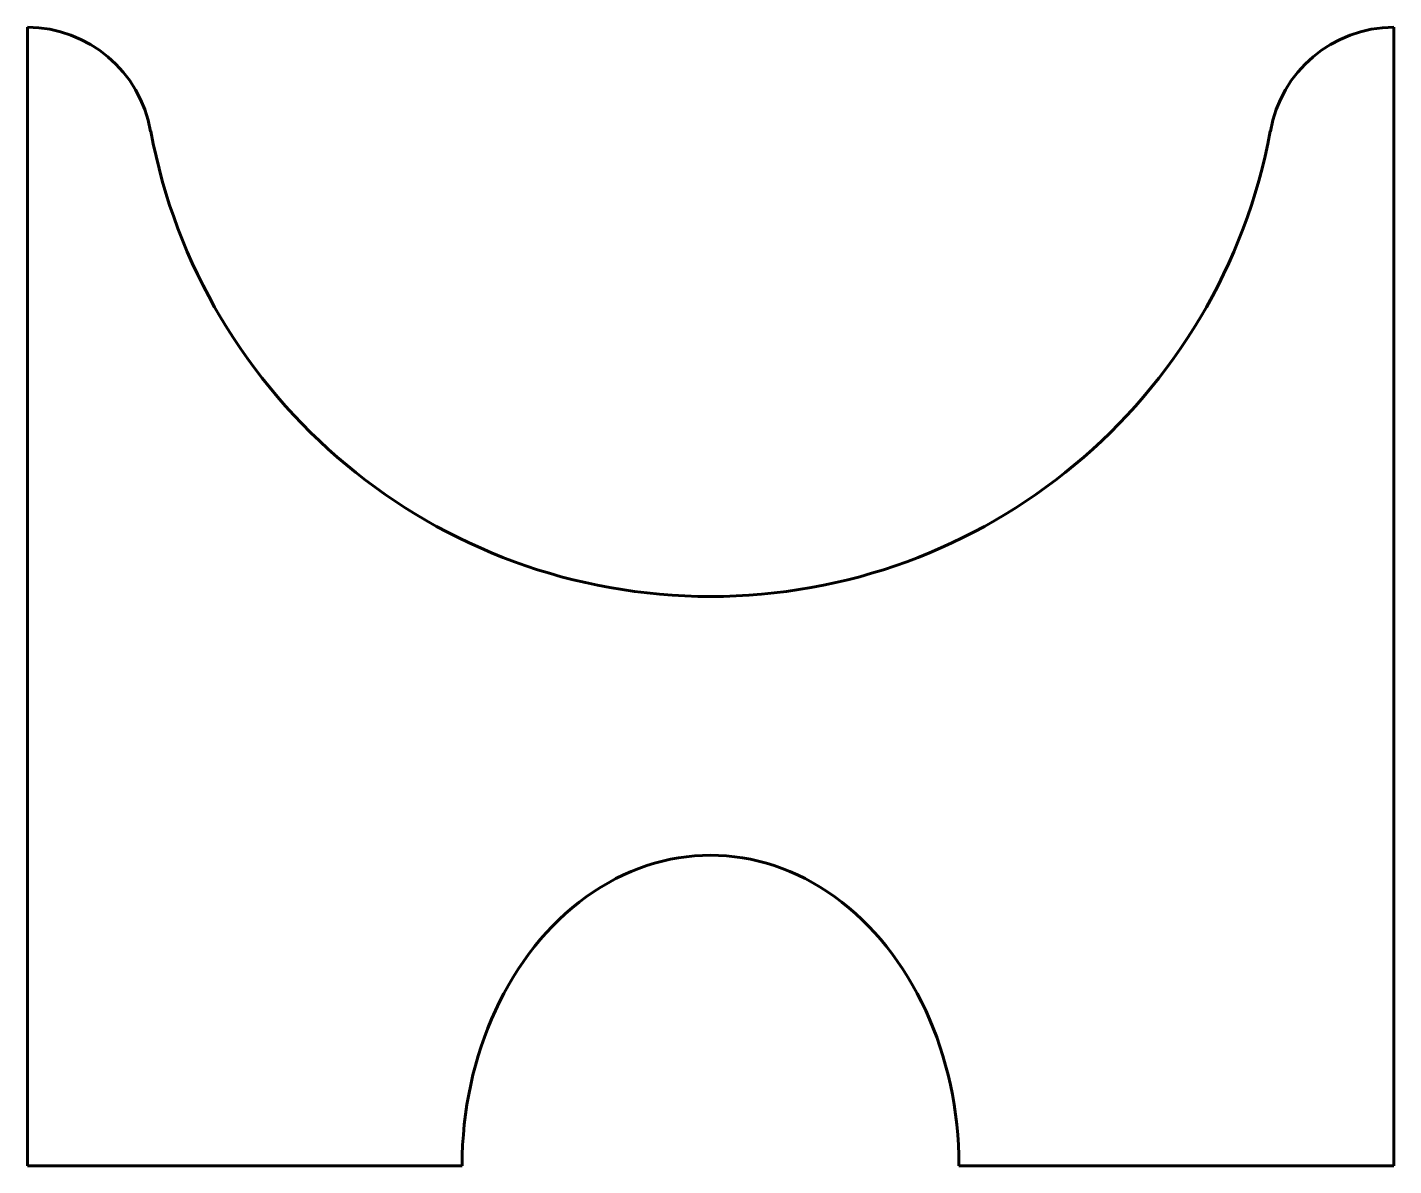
# Model space of a CAD drawing. Header units: millimetres. Extents: x 737 to 869, y -6 to 104.
import ezdxf

# ---------------------------------------------------------------- set-up
doc = ezdxf.new("R2010")
doc.units = ezdxf.units.MM
doc.linetypes.add('K5LT_BASIC', pattern=[0])
doc.layers.add('Системный слой', color=7, linetype='Continuous')

msp = doc.modelspace()

# ---------------------------------------------------------------- linework, layer by layer
at = {"layer": 'Системный слой', "color": 5, "linetype": 'K5LT_BASIC', "lineweight": 60, "true_color": 0x0000ff}
for p, q in [((736.7, -6), (736.7, 104)), ((868.7, 104), (868.7, -6)), ((748.59, 93.95), (748.62, 93.96)), ((856.8, 93.95), (856.77, 93.96)), ((778.7, -6), (736.7, -6)), ((868.7, -6), (826.7, -6))]:
    msp.add_line(p, q, dxfattribs=at)
for centre, radius, start, end in [((736.7, 91.93), 12.07, 9.6276, 90), ((868.7, 91.93), 12.07, 90, 170.3724), ((802.7, 104), 55, 190.5204, 349.4801)]:
    msp.add_arc(centre, radius, start, end, dxfattribs=at)
msp.add_ellipse((802.7, -6), major_axis=(0, -30), ratio=0.8, start_param=1.570796, end_param=4.712389, dxfattribs=at)

doc.saveas('drawing.dxf')
